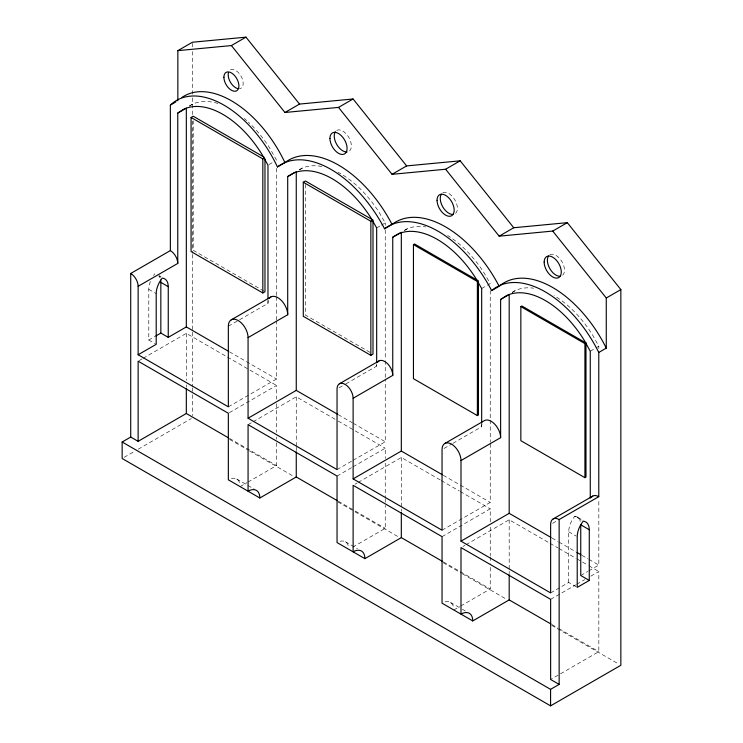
<?xml version="1.0" encoding="UTF-8"?>
<svg xmlns="http://www.w3.org/2000/svg" width="743" height="743" viewBox="0 0 743 743"><rect width="100%" height="100%" fill="white"/><g stroke="black" fill="none" stroke-linecap="round" stroke-linejoin="round"><path stroke-width="0.56" stroke-dasharray="3.71 2.79" d="M512.178 292.566L515.038 290.689A81.461 47.032 60 0 1 533.669 288.2M189.344 106.175L192.233 104.317A82.315 47.524 60 0 1 218.637 103.676M404.489 230.395L407.248 228.788A83.086 47.97 60 0 1 425.776 226.912M299.448 169.738L302.197 168.141A83.16 48.016 60 0 1 321.877 166.469M189.381 105.97L192.233 104.317M268.929 164.593L274.641 161.296M299.345 169.794L302.197 168.141M150.411 281.448A17.043 9.835 -60 0 0 148.795 289.333L148.795 340.043L154.823 336.56M139.136 360.606L142.145 358.869M143.148 358.293L186.326 333.356L226.429 356.51M376.673 227.906L380.481 225.705M381.438 225.157L385.245 222.956L379.311 212.665A83.16 48.016 60 0 0 337.954 172.237M228.342 326.233L267.972 303.348A13.941 8.052 60 0 1 268.316 300.599M404.396 230.441L407.248 228.788M124.155 457.344L134.195 451.549M138.217 449.227L191.415 418.513M228.342 406.839L276.545 379.014L276.545 321.125M229.355 412.69L276.545 385.45L276.545 399.186M481.678 288.525L486.442 285.776M487.389 285.228L490.25 283.575L484.315 273.285A83.086 47.97 60 0 0 447.648 235.522M248.069 424.662L252.081 422.34M253.084 421.764L296.262 396.836L337.257 420.501M339.031 387.846L344.975 384.41M345.959 383.843L376.673 366.104A11.368 6.566 60 0 1 376.952 363.866M512.187 292.343L515.038 290.689M240.128 486.609L247.02 482.634M248.004 482.068L276.545 465.592L276.545 440.404M337.043 469.595L352.108 460.901M353.111 460.326L385.245 441.769L385.245 379.255M337.043 476.031L352.108 467.338M353.111 466.753L385.245 448.205L385.245 458.505M355.126 484.148L357.132 482.987M358.145 482.411L401.322 457.484L440.283 479.978M590.267 351.216L595.022 348.467M595.979 347.919L598.83 346.275L592.979 335.687A81.461 47.032 60 0 0 554.009 295.658M444.026 448.466L451.958 443.887M452.951 443.32L481.678 426.733A13.393 7.736 60 0 1 482.003 424.086M352.767 547.099L385.245 528.347L385.245 505.444M442.048 530.223L490.25 502.398L490.25 443.348M442.048 536.65L490.25 508.825L490.25 522.561M463 546.43L465.007 545.269M466.019 544.693L509.187 519.766L549.031 542.761M552.616 523.313L557.575 520.462M453.834 609.994L459.741 606.585M460.716 606.019L490.25 588.967L490.25 563.779M550.637 592.914L568.711 582.475L576.271 586.849M580.757 575.519L587.787 571.46M588.79 570.884L598.83 565.089L598.83 499.092M550.637 599.341L575.741 584.852M576.744 584.267L584.778 579.633M590.796 576.159L598.83 571.516L598.83 651.657L550.637 679.483M263.979 291.154L193.217 250.298L193.217 120.84M370.014 352.368L305.419 315.078L305.419 184.468M159.169 275.644L161.017 276.712M577.227 517.017L582.902 520.286M158.528 275.95L160.377 277.018M568.711 582.475L568.711 531.774A17.043 9.835 -60 0 1 574.738 516.246L581.351 520.063M148.795 289.333L156.206 293.615M568.711 531.774L576.271 536.14M229.429 351.81L276.545 379.014M338.26 414.64L352.256 422.721M353.25 423.296L385.245 441.769M443.283 475.279L459.276 484.51M460.27 485.086L490.25 502.398M552.021 538.062L557.993 541.508M558.996 542.084L575.927 551.863M581.899 555.309L587.88 558.764M588.874 559.34L598.83 565.089M227.423 357.086L276.545 385.45M338.26 421.077L354.253 430.308M355.256 430.884L385.245 448.205M441.286 480.563L459.276 490.947M460.27 491.522L490.25 508.825M550.024 543.337L557.993 547.944M558.996 548.52L575.927 558.29M576.921 558.866L587.88 565.191M588.874 565.767L598.83 571.516M148.795 340.043L155.278 343.786M229.429 438.389L276.545 465.592M338.26 501.219L354.253 510.45M355.256 511.026L385.245 528.347M443.283 561.857L459.276 571.088M460.27 571.664L490.25 588.967M552.021 624.631L557.993 628.086M558.996 628.662L598.83 651.657M229.55 439.364L248.608 450.369M249.611 450.945L293.764 476.439M337.907 501.924L353.956 511.193M354.968 511.769L398.109 536.678M443.255 562.748L461.319 573.178M462.322 573.754L506.466 599.239M551.622 625.309L618.845 664.121M236.673 478.984L254.431 489.228M345.374 541.74L357.429 548.705M450.379 602.369L461.347 608.693M462.341 609.269L465.341 610.997M276.545 160.2L270.638 149.584A82.315 47.524 60 0 0 248.394 122.121M598.83 346.275L598.83 348.588M509.187 519.766L509.187 570.141M509.187 571.283L509.187 573.577M490.25 290.522L490.25 419.033M490.25 420.194L490.25 442.187M490.25 527.14L490.25 555.764M490.25 556.906L490.25 562.637M481.678 424.429L481.678 426.733M401.322 457.484L401.322 507.859M401.322 509.001L401.322 511.295M385.245 222.956L385.245 225.268M385.245 229.903L385.245 359.575M385.245 360.726L385.245 378.094M385.245 463.084L385.245 497.429M385.245 498.581L385.245 504.302M376.673 363.801L376.673 366.104M296.262 396.836L296.262 446.06M296.262 447.202L296.262 450.639M276.545 168.308L276.545 295.658M276.545 296.81L276.545 319.973M276.545 403.765L276.545 432.389M276.545 436.968L276.545 439.252M267.972 299.893L267.972 303.348M192.418 43.4L192.418 46.874M192.418 51.518L192.418 96.739M192.418 97.9L192.418 115.295M192.418 121.09L192.418 253.279M192.418 254.431L192.418 330.969M192.418 332.121L192.418 386.62M192.418 387.781L192.418 393.576M192.418 394.737L192.418 415.616M186.326 333.356L186.326 380.305M186.326 384.883L186.326 387.168M231.398 478.511A16.662 9.622 -60 0 1 239.729 483.321M445.094 601.895A16.662 9.622 -60 0 1 453.425 606.706M340.099 541.266A16.662 9.622 -60 0 1 348.43 546.077M159.234 276.35A17.043 9.835 -60 0 1 160.117 278.04M153.513 275.579A17.043 9.835 -60 0 1 154.823 273.805M574.738 516.246A17.043 9.835 -60 0 1 580.348 521.447M230.386 69.916A10.606 6.12 60 0 1 241.633 77.263A10.606 6.12 60 0 1 239.432 88.761M336.728 130.443A12.12 6.993 60 0 1 349.591 138.839A12.12 6.993 60 0 1 347.074 151.981M442.763 192.901A12.12 6.993 60 0 1 454.883 199.895A12.12 6.993 60 0 1 454.883 213.891M549.876 254.738A12.12 6.993 60 0 1 561.987 261.731A12.12 6.993 60 0 1 561.987 275.727M244.233 118.453A82.315 47.524 60 0 1 246.741 120.626"/><path stroke-width="1.11" d="M460.994 460.549A13.393 7.736 60 0 0 451.521 444.138A13.393 7.736 60 0 0 442.048 449.608L442.048 530.223L353.12 478.882L353.12 398.267A11.368 6.566 60 0 0 345.086 384.345A11.368 6.566 60 0 0 337.043 388.988L337.043 469.595L248.069 418.225L248.069 337.619A13.941 8.052 60 0 0 238.206 320.539A13.941 8.052 60 0 0 228.342 326.233L228.342 406.839L138.133 354.755L138.133 286.306L177.763 263.421A10.476 6.055 60 0 0 170.351 250.586L170.351 105.107A94.667 54.657 60 0 1 277.455 166.943A99.738 57.582 60 0 1 384.558 228.779A99.738 57.582 60 0 1 491.671 290.615A97.064 56.041 60 0 1 598.774 352.451L598.774 496.668L559.145 519.552A12.037 6.947 60 0 0 550.637 524.465L550.637 592.914L460.994 541.155L460.994 460.549L500.624 437.664L500.624 299.466L506.475 295.64A81.461 47.032 60 0 1 584.416 340.638L590.267 351.216L590.267 498.116M177.763 263.421L177.763 113.057L183.67 109.267A82.315 47.524 60 0 1 262.065 154.525L267.972 165.15L267.972 298.742M353.12 398.267L392.75 375.391L392.75 237.184L398.675 233.739A83.086 47.97 60 0 1 475.752 278.235L481.678 288.525L481.678 423.278M248.069 337.619L287.699 314.735L287.699 176.537L293.634 173.091A83.16 48.016 60 0 1 370.738 217.606L376.673 227.906L376.673 362.649M177.846 100.779L177.846 50.654L192.418 42.24L245.979 37.15L299.531 104.076L353.083 98.986L406.635 165.912L460.186 160.822L513.738 227.748L567.299 222.659L620.851 289.594L620.851 665.282L550.582 705.85L122.149 458.505L122.149 442.001L130.722 437.051L138.133 441.333L186.326 413.498L228.426 437.813M177.846 50.654L231.398 45.564L245.979 37.15M170.351 105.107L175.97 101.856M177.763 113.057L186.326 108.116L186.326 326.929L228.426 351.235M264.982 158.807L264.982 291.73L262.836 292.965L191.072 251.533L191.072 117.459L193.217 116.224L263.979 157.079M231.398 45.564L284.95 112.49L299.531 104.076M284.95 112.49L338.511 107.401L353.083 98.986M191.072 117.459L262.836 158.891L264.267 158.064M277.455 166.943L284.95 162.615A99.738 57.582 60 0 1 392.063 224.451A99.738 57.582 60 0 1 499.166 286.287A97.064 56.041 60 0 1 606.269 348.123L606.269 298.008L552.718 231.073L499.166 236.172L445.614 169.237L392.063 174.326L338.511 107.401M287.699 176.537L295.315 172.135M130.722 437.051L130.722 273.47L170.351 250.586M303.283 182.239L305.419 181.004L372.995 220.012L372.995 354.086L370.859 355.33L303.283 316.314L303.283 182.239L370.859 221.256L372.28 220.43M392.063 174.326L406.635 165.912M155.826 335.985L160.841 333.087L168.252 337.359L186.326 326.929M445.614 169.237L460.186 160.822M138.133 354.755L156.206 344.325L156.206 293.615A17.043 9.835 -60 0 1 162.234 278.086A17.043 9.835 -60 0 1 168.252 286.659L168.252 337.359M384.558 228.779L392.063 224.451M231.231 319.843L270.861 296.968M392.75 237.184L400.366 232.791M478.446 282.052L478.446 414.975L477.377 415.588L413.452 378.689L413.452 244.605L414.529 243.992L478.446 280.9M499.166 236.172L513.738 227.748M552.718 231.073L567.299 222.659M248.069 418.225L296.262 390.4L337.257 414.065M491.671 290.615L498.228 286.826M339.402 383.787L379.032 360.903M500.624 299.466L509.187 294.516L509.187 513.329L460.994 541.155M520.843 306.608L521.911 305.995L585.986 342.987L585.986 477.062L584.917 477.675L520.843 440.683L520.843 306.608L584.917 343.6L585.986 342.987M138.133 441.333L138.133 361.191L228.342 413.275L228.342 479.811L259.846 497.996L296.262 476.978L337.257 500.643M606.269 298.008L620.851 289.594M353.12 478.882L401.322 451.047L442.289 474.703M598.774 352.451L606.269 348.123M444.825 443.478L484.455 420.594A13.393 7.736 60 0 1 494.773 424.188A13.393 7.736 60 0 1 500.624 437.664M259.846 497.996A16.662 9.622 -60 0 0 248.069 491.197L248.069 424.662L337.043 476.031L337.043 542.566L364.906 558.652L401.322 537.626L442.289 561.281M553.126 518.948L592.756 496.073M364.906 558.652A16.662 9.622 -60 0 0 353.12 551.845L353.12 485.309L442.048 536.65L442.048 603.186L472.771 620.925L509.187 599.907L551.027 624.055M589.273 580.432L577.218 587.388L577.218 536.687A17.043 9.835 -60 0 1 583.246 521.159A17.043 9.835 -60 0 1 589.273 529.731L589.273 580.432L580.757 575.519L580.757 524.818L589.273 529.731M122.149 442.001L550.582 689.346L559.145 684.396L559.145 519.552M413.452 244.605L477.377 281.513L477.377 415.588M160.664 280.065A17.043 9.835 -60 0 1 160.841 282.377L168.252 286.659M509.187 513.329L551.027 537.486M576.921 552.439L580.905 554.733M559.145 684.396L550.637 679.483L550.637 599.341L460.994 547.591L460.994 614.127A16.662 9.622 -60 0 1 472.771 620.925M584.917 343.6L584.917 477.675M550.582 689.346L550.582 705.85M509.187 574.72L509.187 599.907M401.322 232.234L401.322 451.047M401.322 512.438L401.322 537.626M370.859 221.256L370.859 355.33M296.262 171.587L296.262 390.4M296.262 451.79L296.262 476.978M262.836 158.891L262.836 292.965M186.326 388.31L186.326 413.498M160.841 282.377L160.841 333.087M269.3 298.417A13.941 8.052 60 0 1 280.39 299.522A13.941 8.052 60 0 1 287.699 314.735M130.722 273.47A10.476 6.055 60 0 1 138.133 286.306M181.97 97.407A94.667 54.657 60 0 1 284.95 162.615M591.409 497.327A12.037 6.947 60 0 1 598.774 496.668M377.75 362.092A11.368 6.566 60 0 1 386.797 362.983A11.368 6.566 60 0 1 392.75 375.391M237.621 88.584A10.606 6.12 60 0 1 228.445 72.675M347.074 151.981A12.12 6.993 60 0 1 336.728 144.439A12.12 6.993 60 0 1 335.372 131.706M453.109 214.439A12.12 6.993 60 0 1 442.763 206.888A12.12 6.993 60 0 1 441.407 194.164M560.213 276.275A12.12 6.993 60 0 1 549.876 268.725A12.12 6.993 60 0 1 548.51 256.001M223.903 77.244A10.606 6.12 60 0 0 235.15 91.24A10.606 6.12 60 0 0 235.15 76.241A10.606 6.12 60 0 0 223.903 77.244M329.938 138.467A12.12 6.993 60 0 0 342.792 154.451A12.12 6.993 60 0 0 342.792 137.316A12.12 6.993 60 0 0 329.938 138.467M437.042 200.304A12.12 6.993 60 0 0 449.896 216.287A12.12 6.993 60 0 0 449.896 199.152A12.12 6.993 60 0 0 437.042 200.304M544.155 262.14A12.12 6.993 60 0 0 556.999 278.123A12.12 6.993 60 0 0 556.999 260.988A12.12 6.993 60 0 0 544.155 262.14"/></g></svg>
